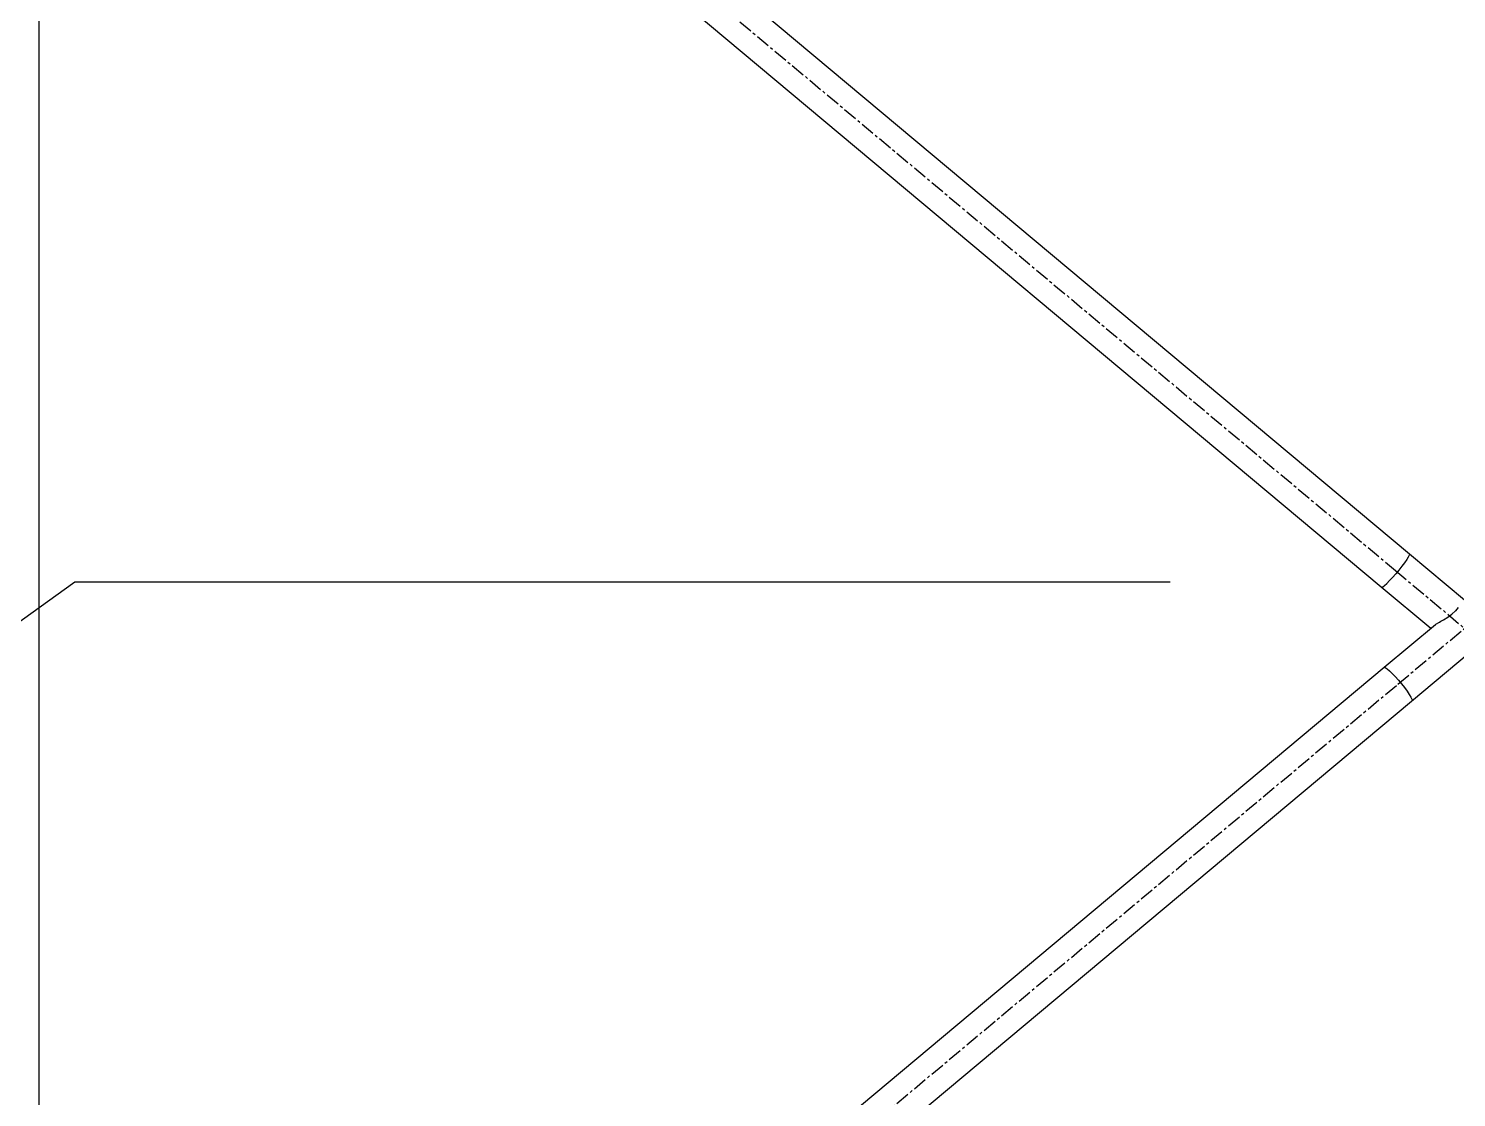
# Model space of a CAD drawing. Header units: millimetres. Extents: x 5143 to 30813, y 232 to 21408.
# Drawn here: x 23500 to 24297, y 11378 to 11975 of the extents above; entities that cross this region are included whole.
import ezdxf

# ---------------------------------------------------------------- set-up
doc = ezdxf.new("R2010")
doc.units = ezdxf.units.MM
doc.header["$LTSCALE"] = 0.25
doc.linetypes.add('CENTER', pattern=[50.8, 31.75, -6.35, 6.35, -6.35])
doc.linetypes.add('XKITLINE00', pattern=[0])
doc.styles.add('ROMANS', font='romans.shx')
doc.dimstyles.new('MD300', dxfattribs={"dimtxt": 2.5, "dimasz": 2.5, "dimexe": 1, "dimexo": 1, "dimgap": 0.5, "dimtad": 1, "dimdec": 1, "dimlfac": 50, "dimrnd": 0.5, "dimdsep": 46, "dimtxsty": 'ROMANS', "dimcen": 1, "dimclrd": 146, "dimclre": 146, "dimclrt": 30, "dimadec": 1, "dimazin": 2, "dimtfac": 1, "dimtdec": 1, "dimtmove": 0, "dimatfit": 1, "dimfxl": 1, "dimtolj": 1, "dimtzin": 0, "dimlwd": -1, "dimlwe": -1, "dimarcsym": 0})

msp = doc.modelspace()

# ---------------------------------------------------------------- linework, layer by layer
at = {"color": 8, "linetype": 'XKITLINE00'}
for p, q in [((23506.2, 12689.51), (23506.2, 11020.27)), ((23506.2, 12322.29), (24271.1, 11681.8)), ((23506.2, 12290.65), (24255.3, 11663.39)), ((24266.85, 11674.9), (24265.19, 11672.81)), ((24266.84, 11674.89), (24265.2, 11672.81)), ((24268.32, 11676.87), (24266.85, 11674.9)), ((24268.31, 11676.86), (24266.85, 11674.9)), ((24269.53, 11678.62), (24268.32, 11676.87)), ((24269.53, 11678.62), (24268.32, 11676.87)), ((24270.42, 11680.08), (24269.53, 11678.62)), ((24270.42, 11680.08), (24269.53, 11678.62)), ((24270.96, 11681.15), (24270.42, 11680.08)), ((24270.96, 11681.15), (24270.42, 11680.08)), ((24271.1, 11681.8), (24270.96, 11681.15)), ((24271.1, 11681.8), (24270.96, 11681.15)), ((24271.1, 11681.8), (24301.79, 11656.11)), ((24258.46, 11665.39), (24259.99, 11666.91)), ((24258.46, 11665.39), (24259.99, 11666.91)), ((24261.67, 11668.71), (24259.99, 11666.91)), ((24261.68, 11668.71), (24259.99, 11666.91)), ((24263.44, 11670.72), (24261.68, 11668.71)), ((24263.44, 11670.71), (24261.68, 11668.72)), ((24265.19, 11672.81), (24263.44, 11670.72)), ((24265.19, 11672.81), (24263.44, 11670.72)), ((24255.3, 11663.41), (24255.3, 11663.39)), ((24255.3, 11663.41), (24255.3, 11663.39)), ((24255.3, 11663.39), (24255.55, 11663.2)), ((24255.3, 11663.39), (24282.9, 11640.28)), ((24255.3, 11663.39), (24255.55, 11663.2)), ((24255.55, 11663.2), (24256.19, 11663.49)), ((24255.55, 11663.2), (24256.19, 11663.49)), ((24256.19, 11663.49), (24257.17, 11664.23)), ((24256.19, 11663.49), (24257.17, 11664.23)), ((24257.17, 11664.23), (24258.46, 11665.39)), ((24257.17, 11664.23), (24258.46, 11665.38)), ((24298.29, 11651.89), (24296.7, 11650.02)), ((24256.9, 11618.51), (24285.53, 11642.49)), ((24285.53, 11642.49), (24285.73, 11642.58)), ((24285.73, 11642.58), (24287.73, 11643.73)), ((24287.73, 11643.73), (24288.5, 11644.23)), ((24288.5, 11644.23), (24290.08, 11645.01)), ((24290.08, 11645.01), (24292.48, 11646.49)), ((24292.48, 11646.49), (24294.73, 11648.19)), ((24294.73, 11648.19), (24296.7, 11650.02)), ((24272.23, 11599.68), (24304.36, 11626.58)), ((23506.2, 10989.92), (24256.9, 11618.51)), ((24256.9, 11618.51), (24257.56, 11618.32)), ((24256.9, 11618.51), (24257.56, 11618.32)), ((24257.56, 11618.32), (24258.57, 11617.67)), ((24257.56, 11618.32), (24258.57, 11617.67)), ((24258.57, 11617.67), (24259.88, 11616.59)), ((24258.57, 11617.67), (24259.88, 11616.59)), ((24259.88, 11616.59), (24261.42, 11615.13)), ((24259.88, 11616.59), (24261.42, 11615.13)), ((24261.42, 11615.13), (24263.12, 11613.37)), ((24261.42, 11615.13), (24263.12, 11613.37)), ((24263.12, 11613.37), (24264.9, 11611.4)), ((24263.12, 11613.37), (24264.9, 11611.4)), ((24264.9, 11611.4), (24266.66, 11609.31)), ((24264.9, 11611.4), (24266.66, 11609.31)), ((24266.66, 11609.31), (24268.31, 11607.21)), ((24266.66, 11609.31), (24268.31, 11607.21)), ((24268.31, 11607.21), (24269.78, 11605.2)), ((24268.31, 11607.21), (24269.78, 11605.2)), ((24269.78, 11605.2), (24270.98, 11603.39)), ((24269.78, 11605.2), (24270.98, 11603.39)), ((24270.98, 11603.39), (24271.86, 11601.86)), ((24270.98, 11603.39), (24271.86, 11601.86)), ((23506.2, 10958.24), (24272.23, 11599.68)), ((24271.86, 11601.86), (24272.38, 11600.7)), ((24271.86, 11601.86), (24272.38, 11600.7)), ((24272.5, 11599.96), (24272.23, 11599.68)), ((24272.5, 11599.96), (24272.23, 11599.68)), ((24272.38, 11600.7), (24272.5, 11599.96)), ((24272.38, 11600.7), (24272.5, 11599.96))]:
    msp.add_line(p, q, dxfattribs=at)
at = {"color": 8, "linetype": 'CENTER'}
for p, q in [((23430, 12370.27), (24263.2, 11672.6)), ((24263.2, 11672.6), (24339.36, 11608.82)), ((24264.56, 11609.09), (24340.44, 11672.63)), ((23430, 10910.27), (24264.56, 11609.09))]:
    msp.add_line(p, q, dxfattribs=at)
at = {"color": 146}
msp.add_line((23526.25, 11666.29), (24137.42, 11666.29), dxfattribs=at)
at = {"color": 8, "linetype": 'XKITLINE00'}
for centre in [(24263.2, 11672.6), (24263.2, 11672.6), (24264.56, 11609.09), (24264.56, 11609.09)]:
    msp.add_circle(centre, 0.05, dxfattribs=at)

# ---------------------------------------------------------------- leaders
msp.add_leader([(23254.57, 11470.96), (23526.25, 11666.29)], dimstyle='MD300', override={"dimgap": 0.5, "dimtad": 0})

doc.saveas('drawing.dxf')
